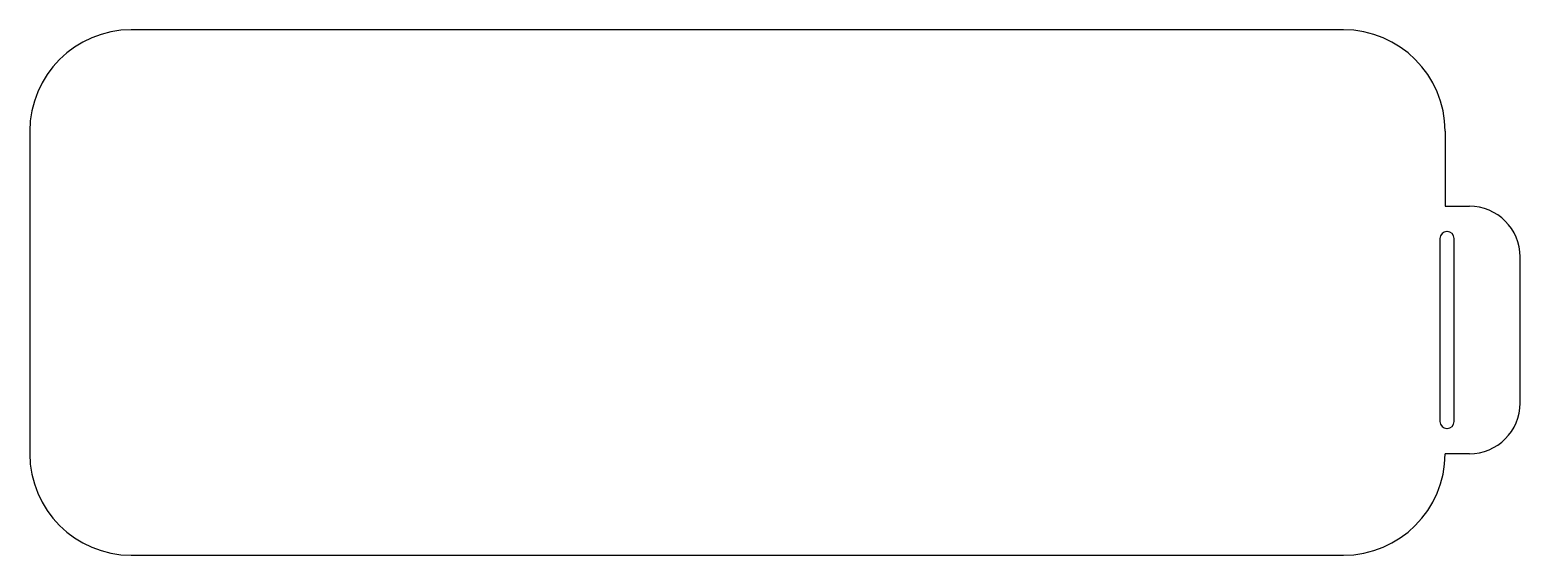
# Model space of a CAD drawing. Header units: millimetres. Extents: x 0 to 734, y 0 to 259.
import ezdxf

# ---------------------------------------------------------------- set-up
doc = ezdxf.new("R2010")
doc.units = ezdxf.units.MM

msp = doc.modelspace()

# ---------------------------------------------------------------- linework, layer by layer
at = {"color": 7, "linetype": 'Continuous', "lineweight": 25}
for p, q in [((647, 259), (50, 259)), ((0, 209), (0, 50)), ((697, 209), (697, 172)), ((697, 172), (709, 172)), ((694.5, 156.1), (694.5, 65.9)), ((698.1, 159.5), (697.9, 159.5)), ((701.5, 65.9), (701.5, 156.1)), ((734, 75), (734, 147)), ((697.9, 62.5), (698.1, 62.5)), ((709, 50), (697, 50)), ((50, 0), (647, 0))]:
    msp.add_line(p, q, dxfattribs=at)
for centre, radius, start, end in [((50, 209), 50, 90, 180), ((647, 209), 50, 0, 90), ((709, 147), 25, 0, 90), ((697.9, 156.1), 3.4, 90, 180), ((698.1, 156.1), 3.4, 0, 90), ((709, 75), 25, 270, 0), ((697.9, 65.9), 3.4, 180, 270), ((698.1, 65.9), 3.4, 270, 0), ((50, 50), 50, 180, 270), ((647, 50), 50, 270, 0)]:
    msp.add_arc(centre, radius, start, end, dxfattribs=at)

doc.saveas('drawing.dxf')
